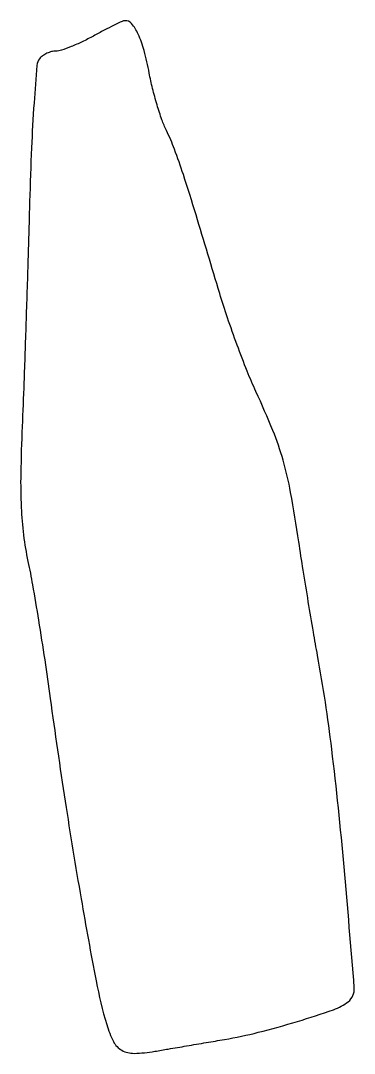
# Model space of a CAD drawing. Extents: x 0 to 55, y 1 to 169.
import ezdxf

# ---------------------------------------------------------------- set-up
doc = ezdxf.new("R2010")
doc.units = 0

msp = doc.modelspace()

# ---------------------------------------------------------------- linework, layer by layer
msp.add_lwpolyline([(12.015467, 166.455662, -0.014036), (10.178067, 165.515573, -0.015923), (8.365628, 164.721351, -0.015254), (6.792998, 164.146131, -0.080208), (5.887912, 164, 0.064987), (5.184085, 163.908133, 0.044884), (4.428177, 163.632812, 0.045013), (3.736545, 163.228536, 0.067074), (3.225825, 162.75, 0.151905), (2.788675, 161.663311, 0.00292), (2.328541, 155.549805, 0.006608), (1.917048, 148.218351, 0.00396), (1.61238, 139.5, -0.000852), (1.339535, 130.000502, -0.000657), (1.010745, 119.642488, -0.000664), (0.678022, 109.967078, -0.001592), (0.398924, 102.793577, 0.005908), (0.167401, 95.143457, 0.015348), (0.234942, 89.632124, 0.020201), (0.611032, 85.129994, 0.021894), (1.344338, 80.793577, -0.00961), (2.083088, 76.99495, -0.002953), (3.053562, 71.236238, -0.002954), (4.063649, 64.777751, -0.003234), (4.966028, 58.5, 0.004045), (7.404691, 41.727637, 0.004714), (10.000644, 25.834112, 0.004423), (12.440755, 12.438261, 0.024547), (14.16602, 5.329992, 0.046034), (15.273676, 2.550278, 0.149256), (16.637068, 1.137246, 0.134812), (18.648255, 0.647329, 0.034842), (22, 0.979295, -0.00002), (24.202051, 1.353522, -0.000008), (27.18902, 1.86097, -0.000008), (30.395204, 2.405552, -0.00001), (33.345599, 2.906577, 0.01973), (38.873188, 4.071138, 0.012246), (45.261934, 5.850218, 0.009341), (51.132092, 7.761464, 0.082881), (53.513268, 9.058684, 0.251702), (54.506587, 11.322874, 0.002125), (52.846849, 31.038467, 0.007953), (50.839603, 50.242722, 0.015412), (48.520096, 65.5, -0.003099), (47.84463, 69.309297, -0.001462), (47.017577, 74.234375, -0.001449), (46.181725, 79.395673, -0.002045), (45.469051, 84, 0.007449), (44.129816, 92.074047, 0.024571), (42.908435, 97.328254, 0.027385), (41.249722, 102.134936, 0.011074), (38.489373, 108.5, -0.012881), (37.062377, 111.823343, -0.006469), (35.42374, 116.0875, -0.006418), (33.841884, 120.543615, -0.009449), (32.577268, 124.5, 0.000883), (28.72113, 137.317159, 0.005463), (26.656688, 143.876134, 0.010618), (25.212879, 147.995747, 0.023988), (23.906691, 151.031725, -0.028882), (23.168672, 152.794405, -0.01205), (22.370706, 155.246046, -0.011875), (21.640271, 157.918346, -0.015069), (21.099623, 160.41891, 0.01986), (20.272426, 164.074902, 0.043345), (19.290927, 166.773265, 0.06156), (18.224858, 168.479499, 0.244692), (17.127555, 168.955662, 0.092265), (16.713418, 168.847908, 0.004071), (15.367013, 168.202998, 0.006767), (13.779157, 167.399671, 0.004771)], format="xyb", close=True)

doc.saveas('drawing.dxf')
